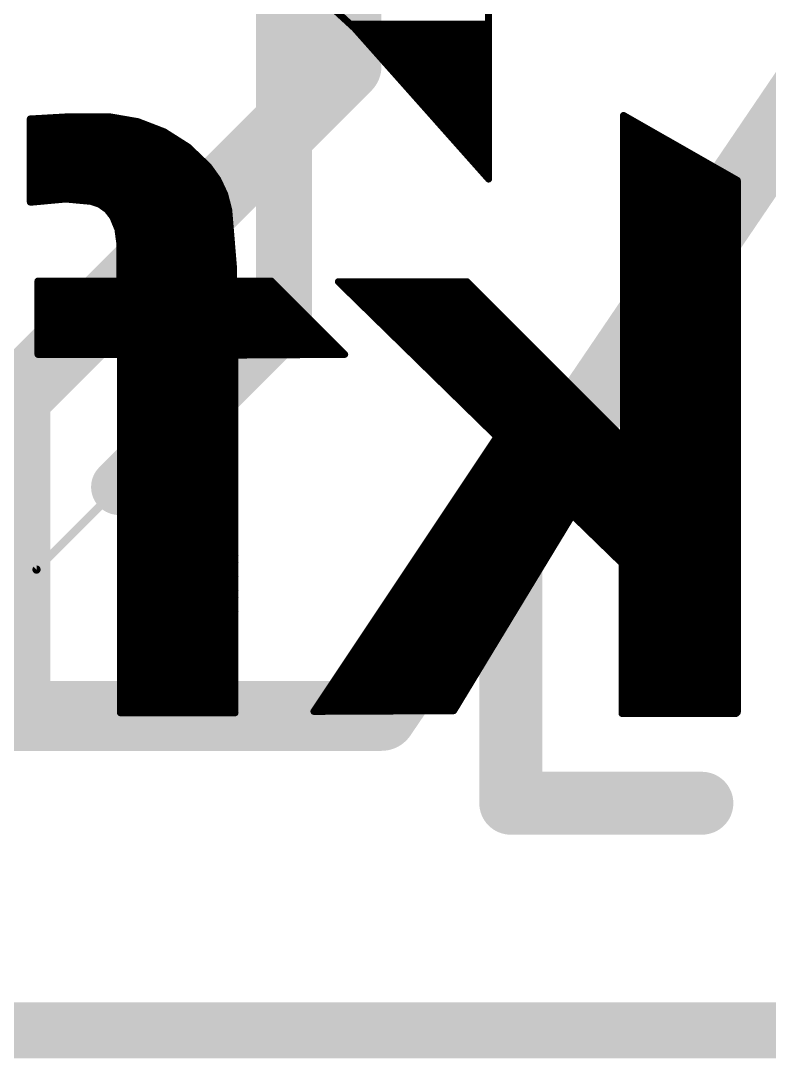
# Model space of a CAD drawing. Extents: x -0.1 to 26.8, y -8.9 to 12.8.
# Drawn here: x 10.449 to 13.17, y -0.102 to 3.67 of the extents above; entities that cross this region are included whole.
import ezdxf

# ---------------------------------------------------------------- set-up
doc = ezdxf.new("R2010")
doc.units = 0
for name, color, linetype in [('1', 12, 'CONTINUOUS'), ('16', 132, 'CONTINUOUS'), ('20', 53, 'CONTINUOUS'), ('21', 41, 'CONTINUOUS'), ('22', 40, 'CONTINUOUS'), ('51', 53, 'CONTINUOUS')]:
    doc.layers.add(name, color=color, linetype=linetype)

# ---------------------------------------------------------------- blocks, each defined once
blk = doc.blocks.new('RECT')
blk.add_solid([(-0.5, -0.5), (0.5, -0.5), (-0.5, 0.5), (0.5, 0.5)])

msp = doc.modelspace()

# ---------------------------------------------------------------- linework, layer by layer
at = {"layer": '1', "const_width": 0.254}
for points in [[(11.6332, 4.826), (11.6332, 3.5052)], [(11.7602, 1.143), (14.2748, 4.8514)], [(11.6332, 3.5052), (10.3632, 2.2352)], [(10.3632, 2.2352), (10.3632, 1.143)], [(10.3632, 1.143), (11.7602, 1.143)]]:
    msp.add_lwpolyline(points, dxfattribs=at)
at = {"layer": '1', "const_width": 0.127}
for points in [[(11.6781, 3.4603, 1), (11.5883, 3.5501)], [(11.5697, 3.5052, 1), (11.6967, 3.5052)], [(10.4267, 2.2352, 1), (10.2997, 2.2352)], [(10.3183, 2.2801, 1), (10.4081, 2.1903)], [(11.7602, 1.0795, 1), (11.7602, 1.2065)], [(11.7076, 1.1786, 1), (11.8128, 1.1074)], [(10.2997, 1.143, 1), (10.4267, 1.143)]]:
    msp.add_lwpolyline(points, format="xyb", dxfattribs=at)
at = {"layer": '16', "const_width": 0.2032}
msp.add_lwpolyline([(0, 0), (26.67, 0)], dxfattribs=at)
at = {"layer": '20', "const_width": 0.2032}
msp.add_lwpolyline([(0, 0), (26.67, 0)], dxfattribs=at)
at = {"layer": '21'}
for points, const_width in [([(11.406, 3.775), (11.406, 2.575)], 0.2032), ([(11.406, 2.575), (10.806, 1.975)], 0.2032), ([(12.2301, 1.8678), (12.2301, 0.8255)], 0.2286), ([(12.2301, 0.8255), (12.925, 0.8255)], 0.2286)]:
    msp.add_lwpolyline(points, dxfattribs=dict(at, const_width=const_width))
for points, const_width in [([(11.4419, 2.5391, 1), (11.3701, 2.6109)], 0.1016), ([(11.3552, 2.575, 1), (11.4568, 2.575)], 0.1016), ([(10.7701, 2.0109, 1), (10.8419, 1.9391)], 0.1016), ([(12.2873, 1.8678, 1), (12.173, 1.8678)], 0.1143), ([(12.2301, 0.8827, 1), (12.2301, 0.7683)], 0.1143), ([(12.925, 0.7683, 1), (12.925, 0.8827)], 0.1143), ([(12.173, 0.8255, 1), (12.2873, 0.8255)], 0.1143)]:
    msp.add_lwpolyline(points, format="xyb", dxfattribs=dict(at, const_width=const_width))
at = {"layer": '22', "const_width": 0.0254}
for points in [[(12.1496, 4.6112), (12.1496, 3.0948)], [(11.662, 3.6435), (11.5752, 3.723)], [(11.6466, 3.6576), (12.1496, 3.6576)], [(12.1496, 3.0948), (11.662, 3.6435)], [(11.672, 3.6322), (12.1496, 3.6322)], [(11.6946, 3.6068), (12.1496, 3.6068)], [(11.7172, 3.5814), (12.1496, 3.5814)], [(11.7398, 3.556), (12.1496, 3.556)], [(11.7623, 3.5306), (12.1496, 3.5306)], [(11.7849, 3.5052), (12.1496, 3.5052)], [(11.8075, 3.4798), (12.1496, 3.4798)], [(11.83, 3.4544), (12.1496, 3.4544)], [(11.8526, 3.429), (12.1496, 3.429)], [(11.8752, 3.4036), (12.1496, 3.4036)], [(11.8978, 3.3782), (12.1496, 3.3782)], [(11.9203, 3.3528), (12.1496, 3.3528)], [(10.4859, 3.3133), (10.4834, 3.3133)], [(10.4834, 3.3133), (10.4834, 3.011)], [(10.618, 3.3209), (10.4859, 3.3133)], [(10.773, 3.3209), (10.618, 3.3209)], [(10.8742, 3.3035), (10.773, 3.3209)], [(11.9429, 3.3274), (12.1496, 3.3274)], [(13.0539, 3.0898), (12.6399, 3.326)], [(12.6399, 3.326), (12.6399, 2.1525)], [(10.4834, 3.302), (10.878, 3.302)], [(10.4834, 3.2766), (10.9439, 3.2766)], [(10.9701, 3.2665), (10.8742, 3.3035)], [(11.9655, 3.302), (12.1496, 3.302)], [(11.988, 3.2766), (12.1496, 3.2766)], [(12.6399, 3.302), (12.682, 3.302)], [(12.6399, 3.2766), (12.7265, 3.2766)], [(10.4834, 3.2512), (10.9942, 3.2512)], [(11.0568, 3.2115), (10.9701, 3.2665)], [(12.0106, 3.2512), (12.1496, 3.2512)], [(12.6399, 3.2512), (12.771, 3.2512)], [(10.4834, 3.2258), (11.0343, 3.2258)], [(10.4834, 3.2004), (11.0685, 3.2004)], [(11.1311, 3.1406), (11.0568, 3.2115)], [(12.0332, 3.2258), (12.1496, 3.2258)], [(12.0558, 3.2004), (12.1496, 3.2004)], [(12.6399, 3.2258), (12.8155, 3.2258)], [(12.6399, 3.2004), (12.86, 3.2004)], [(10.4834, 3.175), (11.0951, 3.175)], [(12.0783, 3.175), (12.1496, 3.175)], [(12.6399, 3.175), (12.9046, 3.175)], [(10.4834, 3.1496), (11.1217, 3.1496)], [(10.4834, 3.1242), (11.1428, 3.1242)], [(11.1651, 3.0929), (11.1311, 3.1406)], [(12.1009, 3.1496), (12.1496, 3.1496)], [(12.1235, 3.1242), (12.1496, 3.1242)], [(12.6399, 3.1496), (12.9491, 3.1496)], [(12.6399, 3.1242), (12.9936, 3.1242)], [(10.4834, 3.0988), (11.1609, 3.0988)], [(11.19, 3.0398), (11.1651, 3.0929)], [(12.146, 3.0988), (12.1496, 3.0988)], [(12.6399, 3.0988), (13.0381, 3.0988)], [(13.0539, 1.1568), (13.0539, 3.0898)], [(10.4834, 3.0734), (11.1742, 3.0734)], [(10.4834, 3.048), (11.1861, 3.048)], [(12.6399, 3.0734), (13.0539, 3.0734)], [(12.6399, 3.048), (13.0539, 3.048)], [(10.4834, 3.0226), (11.1945, 3.0226)], [(10.4834, 3.011), (10.491, 3.011)], [(10.491, 3.011), (10.519, 3.0136)], [(10.519, 3.0136), (10.6117, 3.0222)], [(10.6117, 3.0222), (10.7044, 3.0136)], [(10.7044, 3.0136), (10.7357, 3.0029)], [(11.2048, 2.9831), (11.19, 3.0398)], [(12.6399, 3.0226), (13.0539, 3.0226)], [(10.7357, 3.0029), (10.7627, 2.9837)], [(10.7437, 2.9972), (11.2011, 2.9972)], [(10.7627, 2.9837), (10.7831, 2.9577)], [(10.772, 2.9718), (11.2057, 2.9718)], [(11.2225, 2.7697), (11.2048, 2.9831)], [(12.6399, 2.9972), (13.0539, 2.9972)], [(12.6399, 2.9718), (13.0539, 2.9718)], [(10.7831, 2.9577), (10.8019, 2.9123)], [(10.7878, 2.9464), (11.2078, 2.9464)], [(12.6399, 2.9464), (13.0539, 2.9464)], [(10.7983, 2.921), (11.21, 2.921)], [(10.8019, 2.9123), (10.8085, 2.8637)], [(10.8041, 2.8956), (11.2121, 2.8956)], [(12.6399, 2.921), (13.0539, 2.921)], [(12.6399, 2.8956), (13.0539, 2.8956)], [(10.8076, 2.8702), (11.2142, 2.8702)], [(10.8085, 2.8637), (10.8085, 2.724)], [(12.6399, 2.8702), (13.0539, 2.8702)], [(10.8085, 2.8448), (11.2163, 2.8448)], [(10.8085, 2.8194), (11.2184, 2.8194)], [(12.6399, 2.8448), (13.0539, 2.8448)], [(12.6399, 2.8194), (13.0539, 2.8194)], [(10.8085, 2.794), (11.2205, 2.794)], [(12.6399, 2.794), (13.0539, 2.794)], [(10.8085, 2.7686), (11.2225, 2.7686)], [(10.8085, 2.7432), (11.2225, 2.7432)], [(11.2225, 2.724), (11.2225, 2.7697)], [(12.6399, 2.7686), (13.0539, 2.7686)], [(12.6399, 2.7432), (13.0539, 2.7432)], [(10.8085, 2.724), (10.5113, 2.724)], [(10.5113, 2.724), (10.5113, 2.4573)], [(10.5113, 2.7178), (11.3659, 2.7178)], [(11.3597, 2.724), (11.2225, 2.724)], [(11.6264, 2.4573), (11.3597, 2.724)], [(12.0709, 2.7215), (11.6035, 2.7215)], [(11.6035, 2.7215), (12.1801, 2.1576)], [(11.6073, 2.7178), (12.0746, 2.7178)], [(12.6399, 2.1525), (12.0709, 2.7215)], [(12.6399, 2.7178), (13.0539, 2.7178)], [(10.5113, 2.6924), (11.3913, 2.6924)], [(10.5113, 2.667), (11.4167, 2.667)], [(11.6333, 2.6924), (12.1, 2.6924)], [(11.6592, 2.667), (12.1254, 2.667)], [(12.6399, 2.6924), (13.0539, 2.6924)], [(12.6399, 2.667), (13.0539, 2.667)], [(10.5113, 2.6416), (11.4421, 2.6416)], [(11.6852, 2.6416), (12.1508, 2.6416)], [(12.6399, 2.6416), (13.0539, 2.6416)], [(10.5113, 2.6162), (11.4675, 2.6162)], [(10.5113, 2.5908), (11.4929, 2.5908)], [(11.7112, 2.6162), (12.1762, 2.6162)], [(11.7371, 2.5908), (12.2016, 2.5908)], [(12.6399, 2.6162), (13.0539, 2.6162)], [(12.6399, 2.5908), (13.0539, 2.5908)], [(10.5113, 2.5654), (11.5183, 2.5654)], [(11.7631, 2.5654), (12.227, 2.5654)], [(12.6399, 2.5654), (13.0539, 2.5654)], [(10.5113, 2.54), (11.5437, 2.54)], [(10.5113, 2.5146), (11.5691, 2.5146)], [(11.7891, 2.54), (12.2524, 2.54)], [(11.8151, 2.5146), (12.2778, 2.5146)], [(12.6399, 2.54), (13.0539, 2.54)], [(12.6399, 2.5146), (13.0539, 2.5146)], [(10.5113, 2.4892), (11.5945, 2.4892)], [(11.841, 2.4892), (12.3032, 2.4892)], [(12.6399, 2.4892), (13.0539, 2.4892)], [(10.5113, 2.4638), (11.6199, 2.4638)], [(10.5113, 2.4573), (10.8111, 2.4573)], [(10.8111, 2.4573), (10.8111, 1.1543)], [(11.2276, 2.4548), (11.6264, 2.4573)], [(11.2276, 1.1543), (11.2276, 2.4548)], [(11.867, 2.4638), (12.3286, 2.4638)], [(12.6399, 2.4638), (13.0539, 2.4638)], [(10.8111, 2.4384), (11.2276, 2.4384)], [(10.8111, 2.413), (11.2276, 2.413)], [(11.893, 2.4384), (12.354, 2.4384)], [(11.9189, 2.413), (12.3794, 2.413)], [(12.6399, 2.4384), (13.0539, 2.4384)], [(12.6399, 2.413), (13.0539, 2.413)], [(10.8111, 2.3876), (11.2276, 2.3876)], [(11.9449, 2.3876), (12.4048, 2.3876)], [(12.6399, 2.3876), (13.0539, 2.3876)], [(10.8111, 2.3622), (11.2276, 2.3622)], [(10.8111, 2.3368), (11.2276, 2.3368)], [(11.9709, 2.3622), (12.4302, 2.3622)], [(11.9969, 2.3368), (12.4556, 2.3368)], [(12.6399, 2.3622), (13.0539, 2.3622)], [(12.6399, 2.3368), (13.0539, 2.3368)], [(10.8111, 2.3114), (11.2276, 2.3114)], [(12.0228, 2.3114), (12.481, 2.3114)], [(12.6399, 2.3114), (13.0539, 2.3114)], [(10.8111, 2.286), (11.2276, 2.286)], [(10.8111, 2.2606), (11.2276, 2.2606)], [(12.0488, 2.286), (12.5064, 2.286)], [(12.0748, 2.2606), (12.5318, 2.2606)], [(12.6399, 2.286), (13.0539, 2.286)], [(12.6399, 2.2606), (13.0539, 2.2606)], [(10.8111, 2.2352), (11.2276, 2.2352)], [(12.1008, 2.2352), (12.5572, 2.2352)], [(12.6399, 2.2352), (13.0539, 2.2352)], [(10.8111, 2.2098), (11.2276, 2.2098)], [(10.8111, 2.1844), (11.2276, 2.1844)], [(12.1267, 2.2098), (12.5826, 2.2098)], [(12.1527, 2.1844), (12.608, 2.1844)], [(12.6399, 2.2098), (13.0539, 2.2098)], [(12.6399, 2.1844), (13.0539, 2.1844)], [(10.8111, 2.159), (11.2276, 2.159)], [(12.1801, 2.1576), (11.5146, 1.1594)], [(12.1787, 2.159), (12.6334, 2.159)], [(12.6399, 2.159), (13.0539, 2.159)], [(10.8111, 2.1336), (11.2276, 2.1336)], [(10.8111, 2.1082), (11.2276, 2.1082)], [(12.1472, 2.1082), (13.0539, 2.1082)], [(12.1641, 2.1336), (13.0539, 2.1336)], [(10.8111, 2.0828), (11.2276, 2.0828)], [(12.1302, 2.0828), (13.0539, 2.0828)], [(10.8111, 2.0574), (11.2276, 2.0574)], [(10.8111, 2.032), (11.2276, 2.032)], [(12.0964, 2.032), (13.0539, 2.032)], [(12.1133, 2.0574), (13.0539, 2.0574)], [(10.8111, 2.0066), (11.2276, 2.0066)], [(12.0794, 2.0066), (13.0539, 2.0066)], [(10.8111, 1.9812), (11.2276, 1.9812)], [(10.8111, 1.9558), (11.2276, 1.9558)], [(12.0456, 1.9558), (13.0539, 1.9558)], [(12.0625, 1.9812), (13.0539, 1.9812)], [(10.8111, 1.9304), (11.2276, 1.9304)], [(12.0286, 1.9304), (13.0539, 1.9304)], [(10.8111, 1.905), (11.2276, 1.905)], [(10.8111, 1.8796), (11.2276, 1.8796)], [(11.9948, 1.8796), (13.0539, 1.8796)], [(12.0117, 1.905), (13.0539, 1.905)], [(10.8111, 1.8542), (11.2276, 1.8542)], [(11.9778, 1.8542), (12.4425, 1.8542)], [(12.0226, 1.1619), (12.4494, 1.8655)], [(12.4494, 1.8655), (12.4544, 1.8731)], [(12.4544, 1.8731), (12.6348, 1.6978)], [(12.4738, 1.8542), (13.0539, 1.8542)], [(10.8111, 1.8288), (11.2276, 1.8288)], [(10.8111, 1.8034), (11.2276, 1.8034)], [(11.944, 1.8034), (12.4117, 1.8034)], [(11.9609, 1.8288), (12.4271, 1.8288)], [(12.5, 1.8288), (13.0539, 1.8288)], [(12.5261, 1.8034), (13.0539, 1.8034)], [(10.8111, 1.778), (11.2276, 1.778)], [(11.927, 1.778), (12.3963, 1.778)], [(12.5523, 1.778), (13.0539, 1.778)], [(10.8111, 1.7526), (11.2276, 1.7526)], [(10.8111, 1.7272), (11.2276, 1.7272)], [(11.8932, 1.7272), (12.3655, 1.7272)], [(11.9101, 1.7526), (12.3809, 1.7526)], [(12.5784, 1.7526), (13.0539, 1.7526)], [(12.6045, 1.7272), (13.0539, 1.7272)], [(10.8111, 1.7018), (11.2276, 1.7018)], [(11.8762, 1.7018), (12.3501, 1.7018)], [(12.6307, 1.7018), (13.0539, 1.7018)], [(12.6348, 1.6978), (12.6348, 1.1517)], [(10.8111, 1.6764), (11.2276, 1.6764)], [(10.8111, 1.651), (11.2276, 1.651)], [(11.8423, 1.651), (12.3193, 1.651)], [(11.8593, 1.6764), (12.3347, 1.6764)], [(12.6348, 1.6764), (13.0539, 1.6764)], [(12.6348, 1.651), (13.0539, 1.651)], [(10.8111, 1.6256), (11.2276, 1.6256)], [(11.8254, 1.6256), (12.3039, 1.6256)], [(12.6348, 1.6256), (13.0539, 1.6256)], [(10.8111, 1.6002), (11.2276, 1.6002)], [(10.8111, 1.5748), (11.2276, 1.5748)], [(11.7916, 1.5748), (12.2731, 1.5748)], [(11.8085, 1.6002), (12.2885, 1.6002)], [(12.6348, 1.6002), (13.0539, 1.6002)], [(12.6348, 1.5748), (13.0539, 1.5748)], [(10.8111, 1.5494), (11.2276, 1.5494)], [(11.7746, 1.5494), (12.2577, 1.5494)], [(12.6348, 1.5494), (13.0539, 1.5494)], [(10.8111, 1.524), (11.2276, 1.524)], [(10.8111, 1.4986), (11.2276, 1.4986)], [(11.7407, 1.4986), (12.2268, 1.4986)], [(11.7577, 1.524), (12.2422, 1.524)], [(12.6348, 1.524), (13.0539, 1.524)], [(12.6348, 1.4986), (13.0539, 1.4986)], [(10.8111, 1.4732), (11.2276, 1.4732)], [(11.7238, 1.4732), (12.2114, 1.4732)], [(12.6348, 1.4732), (13.0539, 1.4732)], [(10.8111, 1.4478), (11.2276, 1.4478)], [(10.8111, 1.4224), (11.2276, 1.4224)], [(11.6899, 1.4224), (12.1806, 1.4224)], [(11.7069, 1.4478), (12.196, 1.4478)], [(12.6348, 1.4478), (13.0539, 1.4478)], [(12.6348, 1.4224), (13.0539, 1.4224)], [(10.8111, 1.397), (11.2276, 1.397)], [(11.673, 1.397), (12.1652, 1.397)], [(12.6348, 1.397), (13.0539, 1.397)], [(10.8111, 1.3716), (11.2276, 1.3716)], [(10.8111, 1.3462), (11.2276, 1.3462)], [(11.6391, 1.3462), (12.1344, 1.3462)], [(11.6561, 1.3716), (12.1498, 1.3716)], [(12.6348, 1.3716), (13.0539, 1.3716)], [(12.6348, 1.3462), (13.0539, 1.3462)], [(10.8111, 1.3208), (11.2276, 1.3208)], [(11.6222, 1.3208), (12.119, 1.3208)], [(12.6348, 1.3208), (13.0539, 1.3208)], [(10.8111, 1.2954), (11.2276, 1.2954)], [(10.8111, 1.27), (11.2276, 1.27)], [(11.5883, 1.27), (12.0882, 1.27)], [(11.6053, 1.2954), (12.1036, 1.2954)], [(12.6348, 1.2954), (13.0539, 1.2954)], [(12.6348, 1.27), (13.0539, 1.27)], [(10.8111, 1.2446), (11.2276, 1.2446)], [(11.5714, 1.2446), (12.0728, 1.2446)], [(12.6348, 1.2446), (13.0539, 1.2446)], [(10.8111, 1.2192), (11.2276, 1.2192)], [(11.5545, 1.2192), (12.0574, 1.2192)], [(12.6348, 1.2192), (13.0539, 1.2192)], [(10.8111, 1.1938), (11.2276, 1.1938)], [(10.8111, 1.1684), (11.2276, 1.1684)], [(11.5146, 1.1594), (12.0226, 1.1619)], [(11.5206, 1.1684), (12.0265, 1.1684)], [(11.5375, 1.1938), (12.0419, 1.1938)], [(12.6348, 1.1938), (13.0539, 1.1938)], [(12.6348, 1.1684), (13.0539, 1.1684)], [(13.0488, 1.1517), (13.0539, 1.1568)], [(10.8111, 1.1543), (11.2276, 1.1543)], [(12.6348, 1.1517), (13.0488, 1.1517)]]:
    msp.add_lwpolyline(points, dxfattribs=at)
at = {"layer": '22', "const_width": 0.0127}
for points in [[(11.6466, 3.6639, 1), (11.6466, 3.6513)], [(12.1496, 3.6513, 1), (12.1496, 3.6639)], [(11.6667, 3.6477, 1), (11.6573, 3.6393)], [(11.6577, 3.6388, 1), (11.6663, 3.6482)], [(11.672, 3.6385, 1), (11.672, 3.6259)], [(12.1496, 3.6259, 1), (12.1496, 3.6385)], [(11.6946, 3.6132, 1), (11.6946, 3.6005)], [(11.7172, 3.5878, 1), (11.7172, 3.5751)], [(12.1496, 3.6005, 1), (12.1496, 3.6132)], [(12.1496, 3.5751, 1), (12.1496, 3.5878)], [(11.7398, 3.5623, 1), (11.7398, 3.5497)], [(12.1496, 3.5497, 1), (12.1496, 3.5623)], [(11.7623, 3.537, 1), (11.7623, 3.5243)], [(11.7849, 3.5116, 1), (11.7849, 3.4989)], [(12.1496, 3.5243, 1), (12.1496, 3.537)], [(12.1496, 3.4989, 1), (12.1496, 3.5116)], [(11.8075, 3.4861, 1), (11.8075, 3.4735)], [(12.1496, 3.4735, 1), (12.1496, 3.4861)], [(11.83, 3.4607, 1), (11.83, 3.4481)], [(11.8526, 3.4354, 1), (11.8526, 3.4227)], [(12.1496, 3.4481, 1), (12.1496, 3.4607)], [(12.1496, 3.4227, 1), (12.1496, 3.4354)], [(11.8752, 3.4099, 1), (11.8752, 3.3973)], [(12.1496, 3.3973, 1), (12.1496, 3.4099)], [(11.8978, 3.3845, 1), (11.8978, 3.3719)], [(11.9203, 3.3592, 1), (11.9203, 3.3465)], [(12.1496, 3.3719, 1), (12.1496, 3.3845)], [(12.1496, 3.3465, 1), (12.1496, 3.3592)], [(10.4834, 3.3197, 1), (10.4834, 3.307)], [(10.4898, 3.3133, 1), (10.4771, 3.3133)], [(10.4855, 3.3196, 1), (10.4863, 3.307)], [(10.4859, 3.307, 1), (10.4859, 3.3197)], [(10.618, 3.3272, 1), (10.618, 3.3146)], [(10.6184, 3.3146, 1), (10.6176, 3.3272)], [(10.7741, 3.3272, 1), (10.7719, 3.3146)], [(10.773, 3.3146, 1), (10.773, 3.3272)], [(11.9429, 3.3338, 1), (11.9429, 3.3211)], [(12.1496, 3.3211, 1), (12.1496, 3.3338)], [(12.643, 3.3315, 1), (12.6368, 3.3205)], [(12.6463, 3.326, 1), (12.6336, 3.326)], [(10.4834, 3.283, 1), (10.4834, 3.2703)], [(10.4834, 3.3083, 1), (10.4834, 3.2957)], [(10.8765, 3.3094, 1), (10.8719, 3.2975)], [(10.8731, 3.2972, 1), (10.8753, 3.3097)], [(10.878, 3.2957, 1), (10.878, 3.3083)], [(10.9439, 3.2703, 1), (10.9439, 3.283)], [(11.9655, 3.3083, 1), (11.9655, 3.2957)], [(11.988, 3.283, 1), (11.988, 3.2703)], [(12.1496, 3.2957, 1), (12.1496, 3.3083)], [(12.1496, 3.2703, 1), (12.1496, 3.283)], [(12.6399, 3.283, 1), (12.6399, 3.2703)], [(12.6399, 3.3083, 1), (12.6399, 3.2957)], [(12.682, 3.2957, 1), (12.682, 3.3083)], [(12.7265, 3.2703, 1), (12.7265, 3.283)], [(10.4834, 3.2576, 1), (10.4834, 3.2449)], [(10.9735, 3.2719, 1), (10.9667, 3.2612)], [(10.9678, 3.2606, 1), (10.9723, 3.2725)], [(10.9942, 3.2449, 1), (10.9942, 3.2576)], [(12.0106, 3.2576, 1), (12.0106, 3.2449)], [(12.1496, 3.2449, 1), (12.1496, 3.2576)], [(12.6399, 3.2576, 1), (12.6399, 3.2449)], [(12.771, 3.2449, 1), (12.771, 3.2576)], [(10.4834, 3.2321, 1), (10.4834, 3.2195)], [(10.4834, 3.2067, 1), (10.4834, 3.1941)], [(11.0343, 3.2195, 1), (11.0343, 3.2321)], [(11.0612, 3.2161, 1), (11.0524, 3.2069)], [(11.0534, 3.2062, 1), (11.0602, 3.2169)], [(11.0685, 3.1941, 1), (11.0685, 3.2067)], [(12.0332, 3.2321, 1), (12.0332, 3.2195)], [(12.0558, 3.2067, 1), (12.0558, 3.1941)], [(12.1496, 3.2195, 1), (12.1496, 3.2321)], [(12.1496, 3.1941, 1), (12.1496, 3.2067)], [(12.6399, 3.2321, 1), (12.6399, 3.2195)], [(12.6399, 3.2067, 1), (12.6399, 3.1941)], [(12.8155, 3.2195, 1), (12.8155, 3.2321)], [(12.86, 3.1941, 1), (12.86, 3.2067)], [(10.4834, 3.1814, 1), (10.4834, 3.1687)], [(11.0951, 3.1687, 1), (11.0951, 3.1814)], [(12.0783, 3.1814, 1), (12.0783, 3.1687)], [(12.1496, 3.1687, 1), (12.1496, 3.1814)], [(12.6399, 3.1814, 1), (12.6399, 3.1687)], [(12.9046, 3.1687, 1), (12.9046, 3.1814)], [(10.4834, 3.1559, 1), (10.4834, 3.1433)], [(10.4834, 3.1305, 1), (10.4834, 3.1179)], [(11.1217, 3.1433, 1), (11.1217, 3.1559)], [(11.1363, 3.1443, 1), (11.1259, 3.1369)], [(11.1267, 3.136, 1), (11.1355, 3.1452)], [(11.1428, 3.1179, 1), (11.1428, 3.1305)], [(12.1009, 3.1559, 1), (12.1009, 3.1433)], [(12.1235, 3.1305, 1), (12.1235, 3.1179)], [(12.1496, 3.1433, 1), (12.1496, 3.1559)], [(12.1496, 3.1179, 1), (12.1496, 3.1305)], [(12.6399, 3.1559, 1), (12.6399, 3.1433)], [(12.6399, 3.1305, 1), (12.6399, 3.1179)], [(12.9491, 3.1433, 1), (12.9491, 3.1559)], [(12.9936, 3.1179, 1), (12.9936, 3.1305)], [(10.4834, 3.1052, 1), (10.4834, 3.0925)], [(11.1709, 3.0956, 1), (11.1594, 3.0902)], [(11.1599, 3.0892, 1), (11.1703, 3.0966)], [(11.1609, 3.0925, 1), (11.1609, 3.1052)], [(12.146, 3.1052, 1), (12.146, 3.0925)], [(12.1433, 3.0948, 1), (12.156, 3.0948)], [(12.1449, 3.0906, 1), (12.1543, 3.099)], [(12.1496, 3.0925, 1), (12.1496, 3.1052)], [(12.6399, 3.1052, 1), (12.6399, 3.0925)], [(13.0381, 3.0925, 1), (13.0381, 3.1052)], [(13.0602, 3.0898, 1), (13.0476, 3.0898)], [(13.0508, 3.0843, 1), (13.057, 3.0953)], [(10.4834, 3.0798, 1), (10.4834, 3.0671)], [(10.4834, 3.0543, 1), (10.4834, 3.0417)], [(11.1742, 3.0671, 1), (11.1742, 3.0798)], [(11.1861, 3.0417, 1), (11.1861, 3.0543)], [(12.6399, 3.0798, 1), (12.6399, 3.0671)], [(12.6399, 3.0543, 1), (12.6399, 3.0417)], [(13.0539, 3.0671, 1), (13.0539, 3.0798)], [(13.0539, 3.0417, 1), (13.0539, 3.0543)], [(10.4834, 3.029, 1), (10.4834, 3.0163)], [(10.4834, 3.0173, 1), (10.4834, 3.0047)], [(10.4904, 3.0173, 1), (10.4916, 3.0047)], [(10.491, 3.0047, 1), (10.491, 3.0173)], [(10.5184, 3.0199, 1), (10.5196, 3.0073)], [(10.5196, 3.0073, 1), (10.5184, 3.0199)], [(10.6123, 3.0285, 1), (10.6111, 3.0159)], [(10.6123, 3.0159, 1), (10.6111, 3.0285)], [(10.7065, 3.0196, 1), (10.7023, 3.0076)], [(10.7038, 3.0073, 1), (10.705, 3.0199)], [(11.1961, 3.0414, 1), (11.1838, 3.0382)], [(11.1842, 3.0371, 1), (11.1957, 3.0425)], [(11.1945, 3.0163, 1), (11.1945, 3.029)], [(12.6399, 3.029, 1), (12.6399, 3.0163)], [(13.0539, 3.0163, 1), (13.0539, 3.029)], [(10.4771, 3.011, 1), (10.4898, 3.011)], [(10.7394, 3.0081, 1), (10.732, 2.9977)], [(10.7337, 2.9969, 1), (10.7378, 3.0089)], [(10.7437, 3.0036, 1), (10.7437, 2.9909)], [(10.7677, 2.9877, 1), (10.7577, 2.9798)], [(10.759, 2.9786, 1), (10.7664, 2.9889)], [(10.772, 2.9781, 1), (10.772, 2.9655)], [(11.2111, 2.9836, 1), (11.1985, 2.9826)], [(11.1987, 2.9815, 1), (11.2109, 2.9847)], [(11.2011, 2.9909, 1), (11.2011, 3.0036)], [(11.2057, 2.9655, 1), (11.2057, 2.9781)], [(12.6399, 3.0036, 1), (12.6399, 2.9909)], [(12.6399, 2.9781, 1), (12.6399, 2.9655)], [(13.0539, 2.9909, 1), (13.0539, 3.0036)], [(13.0539, 2.9655, 1), (13.0539, 2.9781)], [(10.789, 2.9601, 1), (10.7772, 2.9553)], [(10.7781, 2.9538, 1), (10.7881, 2.9616)], [(10.7878, 2.9527, 1), (10.7878, 2.9401)], [(11.2078, 2.9401, 1), (11.2078, 2.9527)], [(12.6399, 2.9527, 1), (12.6399, 2.9401)], [(13.0539, 2.9401, 1), (13.0539, 2.9527)], [(10.7983, 2.9274, 1), (10.7983, 2.9147)], [(10.8082, 2.9132, 1), (10.7956, 2.9115)], [(10.796, 2.9099, 1), (10.8077, 2.9148)], [(10.8041, 2.9019, 1), (10.8041, 2.8893)], [(11.21, 2.9147, 1), (11.21, 2.9274)], [(11.2121, 2.8893, 1), (11.2121, 2.9019)], [(12.6399, 2.9274, 1), (12.6399, 2.9147)], [(12.6399, 2.9019, 1), (12.6399, 2.8893)], [(13.0539, 2.9147, 1), (13.0539, 2.9274)], [(13.0539, 2.8893, 1), (13.0539, 2.9019)], [(10.8076, 2.8765, 1), (10.8076, 2.8639)], [(10.8148, 2.8637, 1), (10.8022, 2.8637)], [(10.8022, 2.8628, 1), (10.8148, 2.8646)], [(11.2142, 2.8639, 1), (11.2142, 2.8765)], [(12.6399, 2.8765, 1), (12.6399, 2.8639)], [(13.0539, 2.8639, 1), (13.0539, 2.8765)], [(10.8085, 2.8512, 1), (10.8085, 2.8385)], [(10.8085, 2.8258, 1), (10.8085, 2.8131)], [(11.2163, 2.8385, 1), (11.2163, 2.8512)], [(11.2184, 2.8131, 1), (11.2184, 2.8258)], [(12.6399, 2.8512, 1), (12.6399, 2.8385)], [(12.6399, 2.8258, 1), (12.6399, 2.8131)], [(13.0539, 2.8385, 1), (13.0539, 2.8512)], [(13.0539, 2.8131, 1), (13.0539, 2.8258)], [(10.8085, 2.8003, 1), (10.8085, 2.7877)], [(11.2205, 2.7877, 1), (11.2205, 2.8003)], [(12.6399, 2.8003, 1), (12.6399, 2.7877)], [(13.0539, 2.7877, 1), (13.0539, 2.8003)], [(10.8085, 2.775, 1), (10.8085, 2.7623)], [(10.8085, 2.7496, 1), (10.8085, 2.7369)], [(11.2288, 2.7697, 1), (11.2162, 2.7697)], [(11.2162, 2.7692, 1), (11.2288, 2.7702)], [(11.2225, 2.7623, 1), (11.2225, 2.775)], [(11.2225, 2.7369, 1), (11.2225, 2.7496)], [(12.6399, 2.775, 1), (12.6399, 2.7623)], [(12.6399, 2.7496, 1), (12.6399, 2.7369)], [(13.0539, 2.7623, 1), (13.0539, 2.775)], [(13.0539, 2.7369, 1), (13.0539, 2.7496)], [(10.5113, 2.7304, 1), (10.5113, 2.7177)], [(10.5176, 2.724, 1), (10.505, 2.724)], [(10.5113, 2.7241, 1), (10.5113, 2.7115)], [(10.8022, 2.724, 1), (10.8148, 2.724)], [(10.8085, 2.7177, 1), (10.8085, 2.7304)], [(11.2225, 2.7304, 1), (11.2225, 2.7177)], [(11.2162, 2.724, 1), (11.2288, 2.724)], [(11.3642, 2.7285, 1), (11.3552, 2.7195)], [(11.3597, 2.7177, 1), (11.3597, 2.7304)], [(11.3659, 2.7115, 1), (11.3659, 2.7241)], [(11.6035, 2.7279, 1), (11.6035, 2.7152)], [(11.6079, 2.726, 1), (11.5991, 2.717)], [(11.6073, 2.7241, 1), (11.6073, 2.7115)], [(12.0754, 2.726, 1), (12.0664, 2.717)], [(12.0709, 2.7152, 1), (12.0709, 2.7279)], [(12.0746, 2.7115, 1), (12.0746, 2.7241)], [(12.6399, 2.7241, 1), (12.6399, 2.7115)], [(13.0539, 2.7115, 1), (13.0539, 2.7241)], [(10.5113, 2.6734, 1), (10.5113, 2.6607)], [(10.5113, 2.6987, 1), (10.5113, 2.6861)], [(11.3913, 2.6861, 1), (11.3913, 2.6987)], [(11.4167, 2.6607, 1), (11.4167, 2.6734)], [(11.6333, 2.6987, 1), (11.6333, 2.6861)], [(11.6592, 2.6734, 1), (11.6592, 2.6607)], [(12.1, 2.6861, 1), (12.1, 2.6987)], [(12.1254, 2.6607, 1), (12.1254, 2.6734)], [(12.6399, 2.6734, 1), (12.6399, 2.6607)], [(12.6399, 2.6987, 1), (12.6399, 2.6861)], [(13.0539, 2.6861, 1), (13.0539, 2.6987)], [(13.0539, 2.6607, 1), (13.0539, 2.6734)], [(10.5113, 2.6479, 1), (10.5113, 2.6353)], [(11.4421, 2.6353, 1), (11.4421, 2.6479)], [(11.6852, 2.6479, 1), (11.6852, 2.6353)], [(12.1508, 2.6353, 1), (12.1508, 2.6479)], [(12.6399, 2.6479, 1), (12.6399, 2.6353)], [(13.0539, 2.6353, 1), (13.0539, 2.6479)], [(10.5113, 2.5972, 1), (10.5113, 2.5845)], [(10.5113, 2.6225, 1), (10.5113, 2.6099)], [(11.4675, 2.6099, 1), (11.4675, 2.6225)], [(11.4929, 2.5845, 1), (11.4929, 2.5972)], [(11.7112, 2.6225, 1), (11.7112, 2.6099)], [(11.7371, 2.5972, 1), (11.7371, 2.5845)], [(12.1762, 2.6099, 1), (12.1762, 2.6225)], [(12.2016, 2.5845, 1), (12.2016, 2.5972)], [(12.6399, 2.5972, 1), (12.6399, 2.5845)], [(12.6399, 2.6225, 1), (12.6399, 2.6099)], [(13.0539, 2.6099, 1), (13.0539, 2.6225)], [(13.0539, 2.5845, 1), (13.0539, 2.5972)], [(10.5113, 2.5717, 1), (10.5113, 2.5591)], [(11.5183, 2.5591, 1), (11.5183, 2.5717)], [(11.7631, 2.5717, 1), (11.7631, 2.5591)], [(12.227, 2.5591, 1), (12.227, 2.5717)], [(12.6399, 2.5717, 1), (12.6399, 2.5591)], [(13.0539, 2.5591, 1), (13.0539, 2.5717)], [(10.5113, 2.521, 1), (10.5113, 2.5083)], [(10.5113, 2.5463, 1), (10.5113, 2.5337)], [(11.5437, 2.5337, 1), (11.5437, 2.5463)], [(11.5691, 2.5083, 1), (11.5691, 2.521)], [(11.7891, 2.5463, 1), (11.7891, 2.5337)], [(11.8151, 2.521, 1), (11.8151, 2.5083)], [(12.2524, 2.5337, 1), (12.2524, 2.5463)], [(12.2778, 2.5083, 1), (12.2778, 2.521)], [(12.6399, 2.521, 1), (12.6399, 2.5083)], [(12.6399, 2.5463, 1), (12.6399, 2.5337)], [(13.0539, 2.5337, 1), (13.0539, 2.5463)], [(13.0539, 2.5083, 1), (13.0539, 2.521)], [(10.5113, 2.4956, 1), (10.5113, 2.4829)], [(11.5945, 2.4829, 1), (11.5945, 2.4956)], [(11.841, 2.4956, 1), (11.841, 2.4829)], [(12.3032, 2.4829, 1), (12.3032, 2.4956)], [(12.6399, 2.4956, 1), (12.6399, 2.4829)], [(13.0539, 2.4829, 1), (13.0539, 2.4956)], [(10.5113, 2.4701, 1), (10.5113, 2.4575)], [(10.5113, 2.4636, 1), (10.5113, 2.451)], [(10.505, 2.4573, 1), (10.5176, 2.4573)], [(10.8174, 2.4573, 1), (10.8048, 2.4573)], [(10.8111, 2.451, 1), (10.8111, 2.4636)], [(11.234, 2.4548, 1), (11.2213, 2.4548)], [(11.2276, 2.4611, 1), (11.2276, 2.4485)], [(11.6199, 2.4575, 1), (11.6199, 2.4701)], [(11.6219, 2.4528, 1), (11.6309, 2.4618)], [(11.6264, 2.451, 1), (11.6264, 2.4636)], [(11.867, 2.4701, 1), (11.867, 2.4575)], [(12.3286, 2.4575, 1), (12.3286, 2.4701)], [(12.6399, 2.4701, 1), (12.6399, 2.4575)], [(13.0539, 2.4575, 1), (13.0539, 2.4701)], [(10.8111, 2.4194, 1), (10.8111, 2.4067)], [(10.8111, 2.4447, 1), (10.8111, 2.4321)], [(11.2276, 2.4321, 1), (11.2276, 2.4447)], [(11.2276, 2.4067, 1), (11.2276, 2.4194)], [(11.893, 2.4447, 1), (11.893, 2.4321)], [(11.9189, 2.4194, 1), (11.9189, 2.4067)], [(12.354, 2.4321, 1), (12.354, 2.4447)], [(12.3794, 2.4067, 1), (12.3794, 2.4194)], [(12.6399, 2.4194, 1), (12.6399, 2.4067)], [(12.6399, 2.4447, 1), (12.6399, 2.4321)], [(13.0539, 2.4321, 1), (13.0539, 2.4447)], [(13.0539, 2.4067, 1), (13.0539, 2.4194)], [(10.8111, 2.3939, 1), (10.8111, 2.3813)], [(11.2276, 2.3813, 1), (11.2276, 2.3939)], [(11.9449, 2.3939, 1), (11.9449, 2.3813)], [(12.4048, 2.3813, 1), (12.4048, 2.3939)], [(12.6399, 2.3939, 1), (12.6399, 2.3813)], [(13.0539, 2.3813, 1), (13.0539, 2.3939)], [(10.8111, 2.3432, 1), (10.8111, 2.3305)], [(10.8111, 2.3685, 1), (10.8111, 2.3559)], [(11.2276, 2.3559, 1), (11.2276, 2.3685)], [(11.2276, 2.3305, 1), (11.2276, 2.3432)], [(11.9709, 2.3685, 1), (11.9709, 2.3559)], [(11.9969, 2.3432, 1), (11.9969, 2.3305)], [(12.4302, 2.3559, 1), (12.4302, 2.3685)], [(12.4556, 2.3305, 1), (12.4556, 2.3432)], [(12.6399, 2.3432, 1), (12.6399, 2.3305)], [(12.6399, 2.3685, 1), (12.6399, 2.3559)], [(13.0539, 2.3559, 1), (13.0539, 2.3685)], [(13.0539, 2.3305, 1), (13.0539, 2.3432)], [(10.8111, 2.3177, 1), (10.8111, 2.3051)], [(11.2276, 2.3051, 1), (11.2276, 2.3177)], [(12.0228, 2.3177, 1), (12.0228, 2.3051)], [(12.481, 2.3051, 1), (12.481, 2.3177)], [(12.6399, 2.3177, 1), (12.6399, 2.3051)], [(13.0539, 2.3051, 1), (13.0539, 2.3177)], [(10.8111, 2.267, 1), (10.8111, 2.2543)], [(10.8111, 2.2923, 1), (10.8111, 2.2797)], [(11.2276, 2.2797, 1), (11.2276, 2.2923)], [(11.2276, 2.2543, 1), (11.2276, 2.267)], [(12.0488, 2.2923, 1), (12.0488, 2.2797)], [(12.0748, 2.267, 1), (12.0748, 2.2543)], [(12.5064, 2.2797, 1), (12.5064, 2.2923)], [(12.5318, 2.2543, 1), (12.5318, 2.267)], [(12.6399, 2.267, 1), (12.6399, 2.2543)], [(12.6399, 2.2923, 1), (12.6399, 2.2797)], [(13.0539, 2.2797, 1), (13.0539, 2.2923)], [(13.0539, 2.2543, 1), (13.0539, 2.267)], [(10.8111, 2.2416, 1), (10.8111, 2.2289)], [(11.2276, 2.2289, 1), (11.2276, 2.2416)], [(12.1008, 2.2416, 1), (12.1008, 2.2289)], [(12.5572, 2.2289, 1), (12.5572, 2.2416)], [(12.6399, 2.2416, 1), (12.6399, 2.2289)], [(13.0539, 2.2289, 1), (13.0539, 2.2416)], [(10.8111, 2.2161, 1), (10.8111, 2.2035)], [(10.8111, 2.1907, 1), (10.8111, 2.1781)], [(11.2276, 2.2035, 1), (11.2276, 2.2161)], [(11.2276, 2.1781, 1), (11.2276, 2.1907)], [(12.1267, 2.2161, 1), (12.1267, 2.2035)], [(12.1527, 2.1907, 1), (12.1527, 2.1781)], [(12.5826, 2.2035, 1), (12.5826, 2.2161)], [(12.608, 2.1781, 1), (12.608, 2.1907)], [(12.6399, 2.2161, 1), (12.6399, 2.2035)], [(12.6399, 2.1907, 1), (12.6399, 2.1781)], [(13.0539, 2.2035, 1), (13.0539, 2.2161)], [(13.0539, 2.1781, 1), (13.0539, 2.1907)], [(10.8111, 2.1654, 1), (10.8111, 2.1527)], [(11.2276, 2.1527, 1), (11.2276, 2.1654)], [(12.1787, 2.1654, 1), (12.1787, 2.1527)], [(12.1854, 2.1541, 1), (12.1748, 2.1611)], [(12.1757, 2.1531, 1), (12.1845, 2.1621)], [(12.6334, 2.1527, 1), (12.6334, 2.1654)], [(12.6399, 2.1654, 1), (12.6399, 2.1527)], [(12.6336, 2.1525, 1), (12.6463, 2.1525)], [(12.6354, 2.148, 1), (12.6444, 2.157)], [(13.0539, 2.1527, 1), (13.0539, 2.1654)], [(10.8111, 2.1399, 1), (10.8111, 2.1273)], [(10.8111, 2.1145, 1), (10.8111, 2.1019)], [(11.2276, 2.1273, 1), (11.2276, 2.1399)], [(11.2276, 2.1019, 1), (11.2276, 2.1145)], [(12.1472, 2.1145, 1), (12.1472, 2.1019)], [(12.1641, 2.1399, 1), (12.1641, 2.1273)], [(13.0539, 2.1273, 1), (13.0539, 2.1399)], [(13.0539, 2.1019, 1), (13.0539, 2.1145)], [(10.8111, 2.0892, 1), (10.8111, 2.0765)], [(11.2276, 2.0765, 1), (11.2276, 2.0892)], [(12.1302, 2.0892, 1), (12.1302, 2.0765)], [(13.0539, 2.0765, 1), (13.0539, 2.0892)], [(10.8111, 2.0637, 1), (10.8111, 2.0511)], [(10.8111, 2.0383, 1), (10.8111, 2.0257)], [(11.2276, 2.0511, 1), (11.2276, 2.0637)], [(11.2276, 2.0257, 1), (11.2276, 2.0383)], [(12.0964, 2.0383, 1), (12.0964, 2.0257)], [(12.1133, 2.0637, 1), (12.1133, 2.0511)], [(13.0539, 2.0511, 1), (13.0539, 2.0637)], [(13.0539, 2.0257, 1), (13.0539, 2.0383)], [(10.8111, 2.013, 1), (10.8111, 2.0003)], [(11.2276, 2.0003, 1), (11.2276, 2.013)], [(12.0794, 2.013, 1), (12.0794, 2.0003)], [(13.0539, 2.0003, 1), (13.0539, 2.013)], [(10.8111, 1.9876, 1), (10.8111, 1.9748)], [(10.8111, 1.9622, 1), (10.8111, 1.9494)], [(11.2276, 1.9748, 1), (11.2276, 1.9876)], [(11.2276, 1.9494, 1), (11.2276, 1.9622)], [(12.0456, 1.9622, 1), (12.0456, 1.9494)], [(12.0625, 1.9876, 1), (12.0625, 1.9748)], [(13.0539, 1.9748, 1), (13.0539, 1.9876)], [(13.0539, 1.9494, 1), (13.0539, 1.9622)], [(10.8111, 1.9368, 1), (10.8111, 1.9241)], [(11.2276, 1.9241, 1), (11.2276, 1.9368)], [(12.0286, 1.9368, 1), (12.0286, 1.9241)], [(13.0539, 1.9241, 1), (13.0539, 1.9368)], [(10.8111, 1.9114, 1), (10.8111, 1.8986)], [(10.8111, 1.886, 1), (10.8111, 1.8733)], [(11.2276, 1.8986, 1), (11.2276, 1.9114)], [(11.2276, 1.8733, 1), (11.2276, 1.886)], [(11.9948, 1.886, 1), (11.9948, 1.8733)], [(12.0117, 1.9114, 1), (12.0117, 1.8986)], [(13.0539, 1.8986, 1), (13.0539, 1.9114)], [(13.0539, 1.8733, 1), (13.0539, 1.886)], [(10.8111, 1.8606, 1), (10.8111, 1.8478)], [(11.2276, 1.8478, 1), (11.2276, 1.8606)], [(11.9778, 1.8606, 1), (11.9778, 1.8478)], [(12.4425, 1.8478, 1), (12.4425, 1.8606)], [(12.4441, 1.869, 1), (12.4547, 1.862)], [(12.4548, 1.8622, 1), (12.444, 1.8688)], [(12.4588, 1.8777, 1), (12.45, 1.8685)], [(12.4597, 1.8696, 1), (12.4491, 1.8766)], [(12.4738, 1.8606, 1), (12.4738, 1.8478)], [(13.0539, 1.8478, 1), (13.0539, 1.8606)], [(10.8111, 1.8352, 1), (10.8111, 1.8224)], [(10.8111, 1.8098, 1), (10.8111, 1.7971)], [(11.2276, 1.8224, 1), (11.2276, 1.8352)], [(11.2276, 1.7971, 1), (11.2276, 1.8098)], [(11.944, 1.8098, 1), (11.944, 1.7971)], [(11.9609, 1.8352, 1), (11.9609, 1.8224)], [(12.4117, 1.7971, 1), (12.4117, 1.8098)], [(12.4271, 1.8224, 1), (12.4271, 1.8352)], [(12.5, 1.8352, 1), (12.5, 1.8224)], [(12.5261, 1.8098, 1), (12.5261, 1.7971)], [(13.0539, 1.8224, 1), (13.0539, 1.8352)], [(13.0539, 1.7971, 1), (13.0539, 1.8098)], [(10.8111, 1.7844, 1), (10.8111, 1.7716)], [(11.2276, 1.7716, 1), (11.2276, 1.7844)], [(11.927, 1.7844, 1), (11.927, 1.7716)], [(12.3963, 1.7716, 1), (12.3963, 1.7844)], [(12.5523, 1.7844, 1), (12.5523, 1.7716)], [(13.0539, 1.7716, 1), (13.0539, 1.7844)], [(10.8111, 1.759, 1), (10.8111, 1.7463)], [(10.8111, 1.7336, 1), (10.8111, 1.7208)], [(11.2276, 1.7463, 1), (11.2276, 1.759)], [(11.2276, 1.7208, 1), (11.2276, 1.7336)], [(11.8932, 1.7336, 1), (11.8932, 1.7208)], [(11.9101, 1.759, 1), (11.9101, 1.7463)], [(12.3655, 1.7208, 1), (12.3655, 1.7336)], [(12.3809, 1.7463, 1), (12.3809, 1.759)], [(12.5784, 1.759, 1), (12.5784, 1.7463)], [(12.6045, 1.7336, 1), (12.6045, 1.7208)], [(13.0539, 1.7463, 1), (13.0539, 1.759)], [(13.0539, 1.7208, 1), (13.0539, 1.7336)], [(10.8111, 1.7082, 1), (10.8111, 1.6954)], [(11.2276, 1.6954, 1), (11.2276, 1.7082)], [(11.8762, 1.7082, 1), (11.8762, 1.6954)], [(12.3501, 1.6954, 1), (12.3501, 1.7082)], [(12.6307, 1.7082, 1), (12.6307, 1.6954)], [(12.6411, 1.6978, 1), (12.6285, 1.6978)], [(12.6304, 1.6932, 1), (12.6392, 1.7024)], [(13.0539, 1.6954, 1), (13.0539, 1.7082)], [(10.8111, 1.6828, 1), (10.8111, 1.6701)], [(10.8111, 1.6574, 1), (10.8111, 1.6446)], [(11.2276, 1.6701, 1), (11.2276, 1.6828)], [(11.2276, 1.6446, 1), (11.2276, 1.6574)], [(11.8423, 1.6574, 1), (11.8423, 1.6446)], [(11.8593, 1.6828, 1), (11.8593, 1.6701)], [(12.3193, 1.6446, 1), (12.3193, 1.6574)], [(12.3347, 1.6701, 1), (12.3347, 1.6828)], [(12.6348, 1.6828, 1), (12.6348, 1.6701)], [(12.6348, 1.6574, 1), (12.6348, 1.6446)], [(13.0539, 1.6701, 1), (13.0539, 1.6828)], [(13.0539, 1.6446, 1), (13.0539, 1.6574)], [(10.8111, 1.632, 1), (10.8111, 1.6193)], [(11.2276, 1.6193, 1), (11.2276, 1.632)], [(11.8254, 1.632, 1), (11.8254, 1.6193)], [(12.3039, 1.6193, 1), (12.3039, 1.632)], [(12.6348, 1.632, 1), (12.6348, 1.6193)], [(13.0539, 1.6193, 1), (13.0539, 1.632)], [(10.8111, 1.6066, 1), (10.8111, 1.5938)], [(10.8111, 1.5812, 1), (10.8111, 1.5684)], [(11.2276, 1.5938, 1), (11.2276, 1.6066)], [(11.2276, 1.5684, 1), (11.2276, 1.5812)], [(11.7916, 1.5812, 1), (11.7916, 1.5684)], [(11.8085, 1.6066, 1), (11.8085, 1.5938)], [(12.2731, 1.5684, 1), (12.2731, 1.5812)], [(12.2885, 1.5938, 1), (12.2885, 1.6066)], [(12.6348, 1.6066, 1), (12.6348, 1.5938)], [(12.6348, 1.5812, 1), (12.6348, 1.5684)], [(13.0539, 1.5938, 1), (13.0539, 1.6066)], [(13.0539, 1.5684, 1), (13.0539, 1.5812)], [(10.8111, 1.5558, 1), (10.8111, 1.5431)], [(11.2276, 1.5431, 1), (11.2276, 1.5558)], [(11.7746, 1.5558, 1), (11.7746, 1.5431)], [(12.2577, 1.5431, 1), (12.2577, 1.5558)], [(12.6348, 1.5558, 1), (12.6348, 1.5431)], [(13.0539, 1.5431, 1), (13.0539, 1.5558)], [(10.8111, 1.5304, 1), (10.8111, 1.5176)], [(10.8111, 1.505, 1), (10.8111, 1.4923)], [(11.2276, 1.5176, 1), (11.2276, 1.5304)], [(11.2276, 1.4923, 1), (11.2276, 1.505)], [(11.7407, 1.505, 1), (11.7407, 1.4923)], [(11.7577, 1.5304, 1), (11.7577, 1.5176)], [(12.2268, 1.4923, 1), (12.2268, 1.505)], [(12.2422, 1.5176, 1), (12.2422, 1.5304)], [(12.6348, 1.5304, 1), (12.6348, 1.5176)], [(12.6348, 1.505, 1), (12.6348, 1.4923)], [(13.0539, 1.5176, 1), (13.0539, 1.5304)], [(13.0539, 1.4923, 1), (13.0539, 1.505)], [(10.8111, 1.4796, 1), (10.8111, 1.4668)], [(11.2276, 1.4668, 1), (11.2276, 1.4796)], [(11.7238, 1.4796, 1), (11.7238, 1.4668)], [(12.2114, 1.4668, 1), (12.2114, 1.4796)], [(12.6348, 1.4796, 1), (12.6348, 1.4668)], [(13.0539, 1.4668, 1), (13.0539, 1.4796)], [(10.8111, 1.4542, 1), (10.8111, 1.4414)], [(10.8111, 1.4288, 1), (10.8111, 1.4161)], [(11.2276, 1.4414, 1), (11.2276, 1.4542)], [(11.2276, 1.4161, 1), (11.2276, 1.4288)], [(11.6899, 1.4288, 1), (11.6899, 1.4161)], [(11.7069, 1.4542, 1), (11.7069, 1.4414)], [(12.1806, 1.4161, 1), (12.1806, 1.4288)], [(12.196, 1.4414, 1), (12.196, 1.4542)], [(12.6348, 1.4542, 1), (12.6348, 1.4414)], [(12.6348, 1.4288, 1), (12.6348, 1.4161)], [(13.0539, 1.4414, 1), (13.0539, 1.4542)], [(13.0539, 1.4161, 1), (13.0539, 1.4288)], [(10.8111, 1.4034, 1), (10.8111, 1.3906)], [(11.2276, 1.3906, 1), (11.2276, 1.4034)], [(11.673, 1.4034, 1), (11.673, 1.3906)], [(12.1652, 1.3906, 1), (12.1652, 1.4034)], [(12.6348, 1.4034, 1), (12.6348, 1.3906)], [(13.0539, 1.3906, 1), (13.0539, 1.4034)], [(10.8111, 1.378, 1), (10.8111, 1.3653)], [(10.8111, 1.3526, 1), (10.8111, 1.3398)], [(11.2276, 1.3653, 1), (11.2276, 1.378)], [(11.2276, 1.3398, 1), (11.2276, 1.3526)], [(11.6391, 1.3526, 1), (11.6391, 1.3398)], [(11.6561, 1.378, 1), (11.6561, 1.3653)], [(12.1344, 1.3398, 1), (12.1344, 1.3526)], [(12.1498, 1.3653, 1), (12.1498, 1.378)], [(12.6348, 1.378, 1), (12.6348, 1.3653)], [(12.6348, 1.3526, 1), (12.6348, 1.3398)], [(13.0539, 1.3653, 1), (13.0539, 1.378)], [(13.0539, 1.3398, 1), (13.0539, 1.3526)], [(10.8111, 1.3272, 1), (10.8111, 1.3144)], [(11.2276, 1.3144, 1), (11.2276, 1.3272)], [(11.6222, 1.3272, 1), (11.6222, 1.3144)], [(12.119, 1.3144, 1), (12.119, 1.3272)], [(12.6348, 1.3272, 1), (12.6348, 1.3144)], [(13.0539, 1.3144, 1), (13.0539, 1.3272)], [(10.8111, 1.3018, 1), (10.8111, 1.2891)], [(10.8111, 1.2764, 1), (10.8111, 1.2636)], [(11.2276, 1.2891, 1), (11.2276, 1.3018)], [(11.2276, 1.2636, 1), (11.2276, 1.2764)], [(11.5883, 1.2764, 1), (11.5883, 1.2636)], [(11.6053, 1.3018, 1), (11.6053, 1.2891)], [(12.0882, 1.2636, 1), (12.0882, 1.2764)], [(12.1036, 1.2891, 1), (12.1036, 1.3018)], [(12.6348, 1.3018, 1), (12.6348, 1.2891)], [(12.6348, 1.2764, 1), (12.6348, 1.2636)], [(13.0539, 1.2891, 1), (13.0539, 1.3018)], [(13.0539, 1.2636, 1), (13.0539, 1.2764)], [(10.8111, 1.251, 1), (10.8111, 1.2383)], [(11.2276, 1.2383, 1), (11.2276, 1.251)], [(11.5714, 1.251, 1), (11.5714, 1.2383)], [(12.0728, 1.2383, 1), (12.0728, 1.251)], [(12.6348, 1.251, 1), (12.6348, 1.2383)], [(13.0539, 1.2383, 1), (13.0539, 1.251)], [(10.8111, 1.2256, 1), (10.8111, 1.2128)], [(11.2276, 1.2128, 1), (11.2276, 1.2256)], [(11.5545, 1.2256, 1), (11.5545, 1.2128)], [(12.0574, 1.2128, 1), (12.0574, 1.2256)], [(12.6348, 1.2256, 1), (12.6348, 1.2128)], [(13.0539, 1.2128, 1), (13.0539, 1.2256)], [(10.8111, 1.2002, 1), (10.8111, 1.1874)], [(10.8111, 1.1748, 1), (10.8111, 1.1621)], [(11.2276, 1.1874, 1), (11.2276, 1.2002)], [(11.2276, 1.1621, 1), (11.2276, 1.1748)], [(11.5146, 1.1657, 1), (11.5146, 1.1531)], [(11.5206, 1.1748, 1), (11.5206, 1.1621)], [(11.5375, 1.2002, 1), (11.5375, 1.1874)], [(12.0172, 1.1652, 1), (12.028, 1.1586)], [(12.0226, 1.1556, 1), (12.0226, 1.1682)], [(12.0265, 1.1621, 1), (12.0265, 1.1748)], [(12.0419, 1.1874, 1), (12.0419, 1.2002)], [(12.6348, 1.2002, 1), (12.6348, 1.1874)], [(12.6348, 1.1748, 1), (12.6348, 1.1621)], [(13.0584, 1.1523, 1), (13.0494, 1.1613)], [(13.0539, 1.1874, 1), (13.0539, 1.2002)], [(13.0539, 1.1621, 1), (13.0539, 1.1748)], [(10.8111, 1.1607, 1), (10.8111, 1.148)], [(10.8048, 1.1543, 1), (10.8174, 1.1543)], [(11.2213, 1.1543, 1), (11.234, 1.1543)], [(11.2276, 1.148, 1), (11.2276, 1.1607)], [(11.5093, 1.1629, 1), (11.5199, 1.1559)], [(12.6348, 1.1581, 1), (12.6348, 1.1453)], [(12.6285, 1.1517, 1), (12.6411, 1.1517)], [(13.0443, 1.1562, 1), (13.0533, 1.1472)], [(13.0476, 1.1568, 1), (13.0602, 1.1568)], [(13.0488, 1.1453, 1), (13.0488, 1.1581)]]:
    msp.add_lwpolyline(points, format="xyb", dxfattribs=at)
at = {"layer": '51', "const_width": 0.03}
for points in [[(11.406, 2.575), (11.406, 3.775)], [(10.506, 1.675), (11.406, 2.575)], [(9.306, 1.675), (10.506, 1.675)]]:
    msp.add_lwpolyline(points, dxfattribs=at)
at = {"layer": '51', "const_width": 0.015}
for points in [[(11.3985, 2.575, 1), (11.4135, 2.575)], [(11.4113, 2.5697, 1), (11.4007, 2.5803)], [(10.5007, 1.6803, 1), (10.5113, 1.6697)], [(10.506, 1.6675, 1), (10.506, 1.6825)]]:
    msp.add_lwpolyline(points, format="xyb", dxfattribs=at)

# ---------------------------------------------------------------- block references
at = {"layer": '1', "xscale": 1.3, "yscale": 1.3}
msp.add_blockref('RECT', (9.906, 1.675), dxfattribs=at)

doc.saveas('drawing.dxf')
